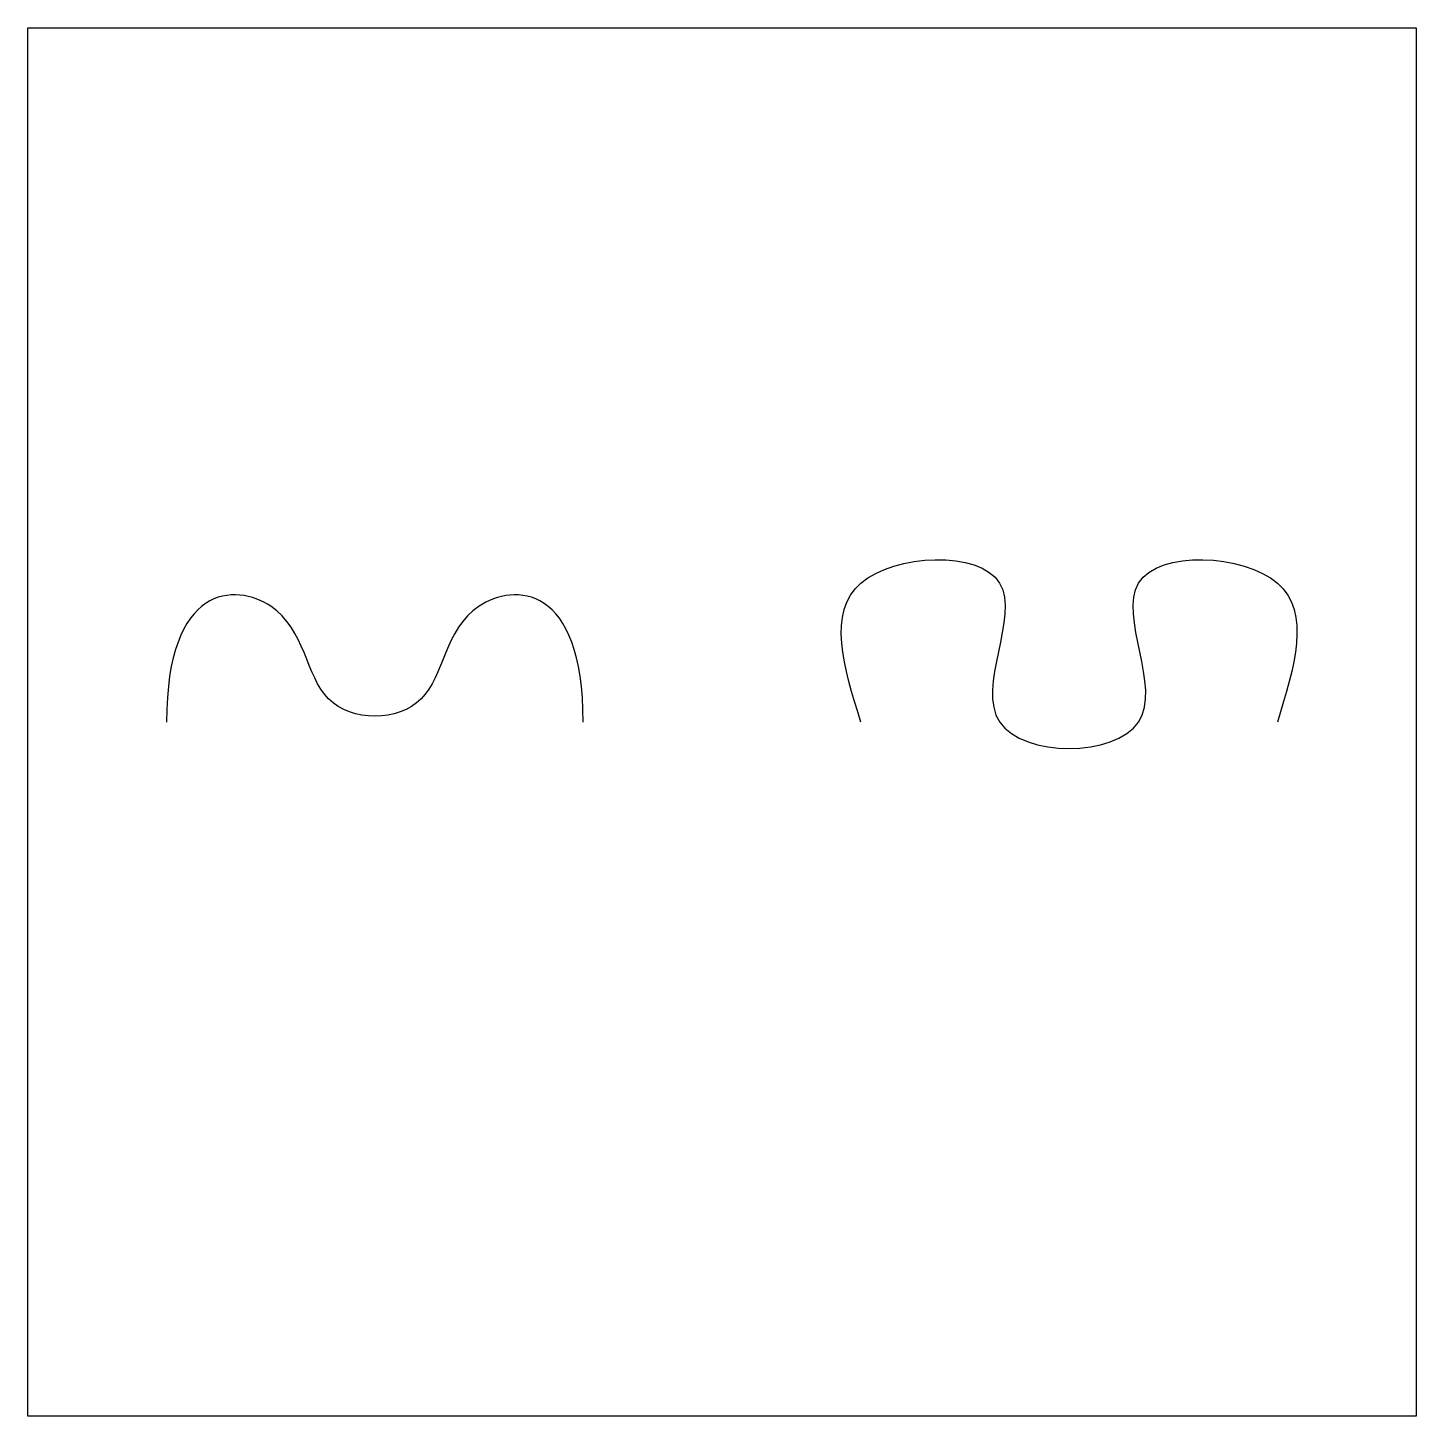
# Model space of a CAD drawing. Header units: millimetres. Extents: x -50 to 50, y -50 to 50.
import ezdxf

# ---------------------------------------------------------------- set-up
doc = ezdxf.new("R2010")
doc.units = ezdxf.units.MM
doc.layers.add('Layer 1', color=7, linetype='Continuous')

msp = doc.modelspace()

# ---------------------------------------------------------------- linework, layer by layer
for points in [[(10, 0), (8.78, 3.94), (6.34, 11.83), (24.63, 12.68), (15.12, -2.54), (34.88, -2.54), (25.37, 12.68), (43.66, 11.83), (41.22, 3.94), (40, 0)], [(-10, 0), (-10, 10), (-20, 10), (-20, 0), (-30, 0), (-30, 10), (-40, 10), (-40, 0)]]:
    msp.add_open_spline(points, degree=3)
at = {"layer": 'Layer 1', "color": 7}
msp.add_open_spline([(50, 50), (50, 50), (-50, 50), (-50, 50), (-50, 50), (-50, -50), (-50, -50), (-50, -50), (50, -50), (50, -50), (50, -50), (50, 50), (50, 50)], degree=3, knots=[0, 0, 0, 0, 0.25, 0.25, 0.25, 0.5, 0.5, 0.5, 0.75, 0.75, 0.75, 1, 1, 1, 1], dxfattribs=at)

doc.saveas('drawing.dxf')
